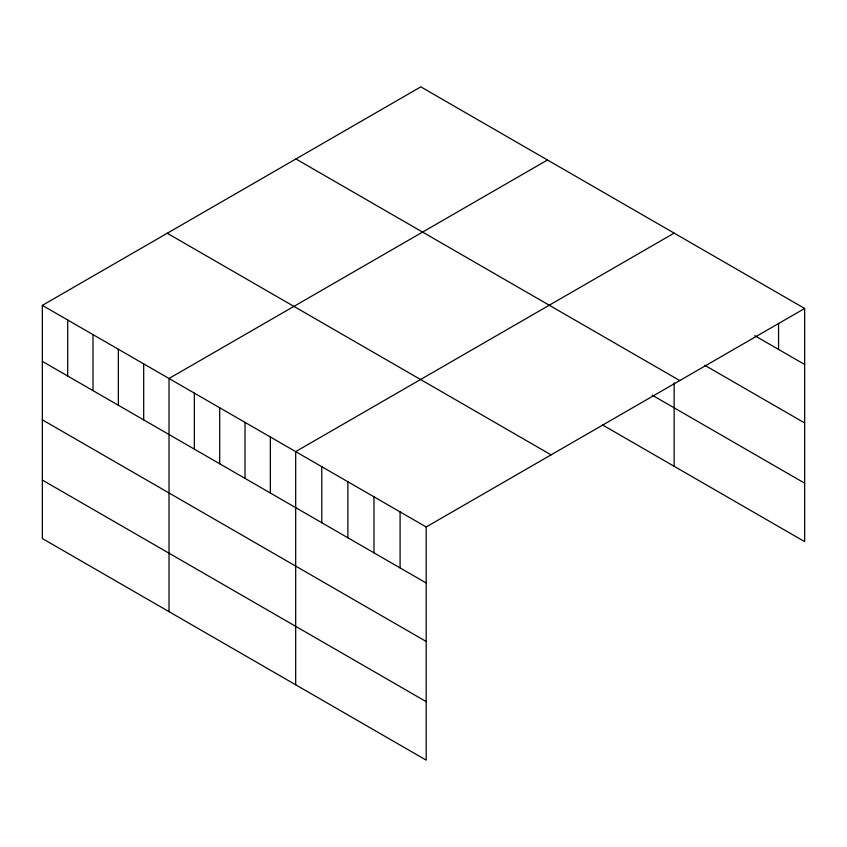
<?xml version="1.0" encoding="UTF-8"?>
<svg xmlns="http://www.w3.org/2000/svg" width="847" height="847" viewBox="0 0 847 847"><rect width="100%" height="100%" fill="white"/><g stroke="black" fill="none" stroke-linecap="round" stroke-linejoin="round"><path stroke-width="1.27" d="M42.35 305.365L426.189 526.972L426.189 760.14L42.35 538.533L42.35 305.365L420.811 86.86L804.65 308.467L804.65 541.635L602.556 424.961M547.48 159.988L169.019 378.493L169.019 611.661M674.148 233.116L295.677 451.62L295.677 684.799M426.189 526.972L804.65 308.467M754.719 335.656L804.65 364.485M704.789 365.29L804.65 422.949M295.921 158.961L679.76 380.568M652.116 395.115L804.65 483.182M167.24 233.253L551.079 454.86M42.35 361.383L426.189 582.99M42.35 419.837L426.189 641.444M42.35 480.069L426.189 701.676M778.552 323.363L778.552 349.419M674.148 382.95L674.148 466.295M400.091 511.895L400.091 567.913M373.982 496.829L373.982 552.847M347.884 481.763L347.884 537.781M321.786 466.697L321.786 522.705M270.352 436.999L270.352 493.018M245.016 422.367L245.016 478.386M219.68 407.746L219.68 463.764M194.344 393.114L194.344 449.132M143.683 363.871L143.683 419.89M118.347 349.239L118.347 405.258M93.011 334.618L93.011 390.636M67.686 319.986L67.686 376.004"/></g></svg>
